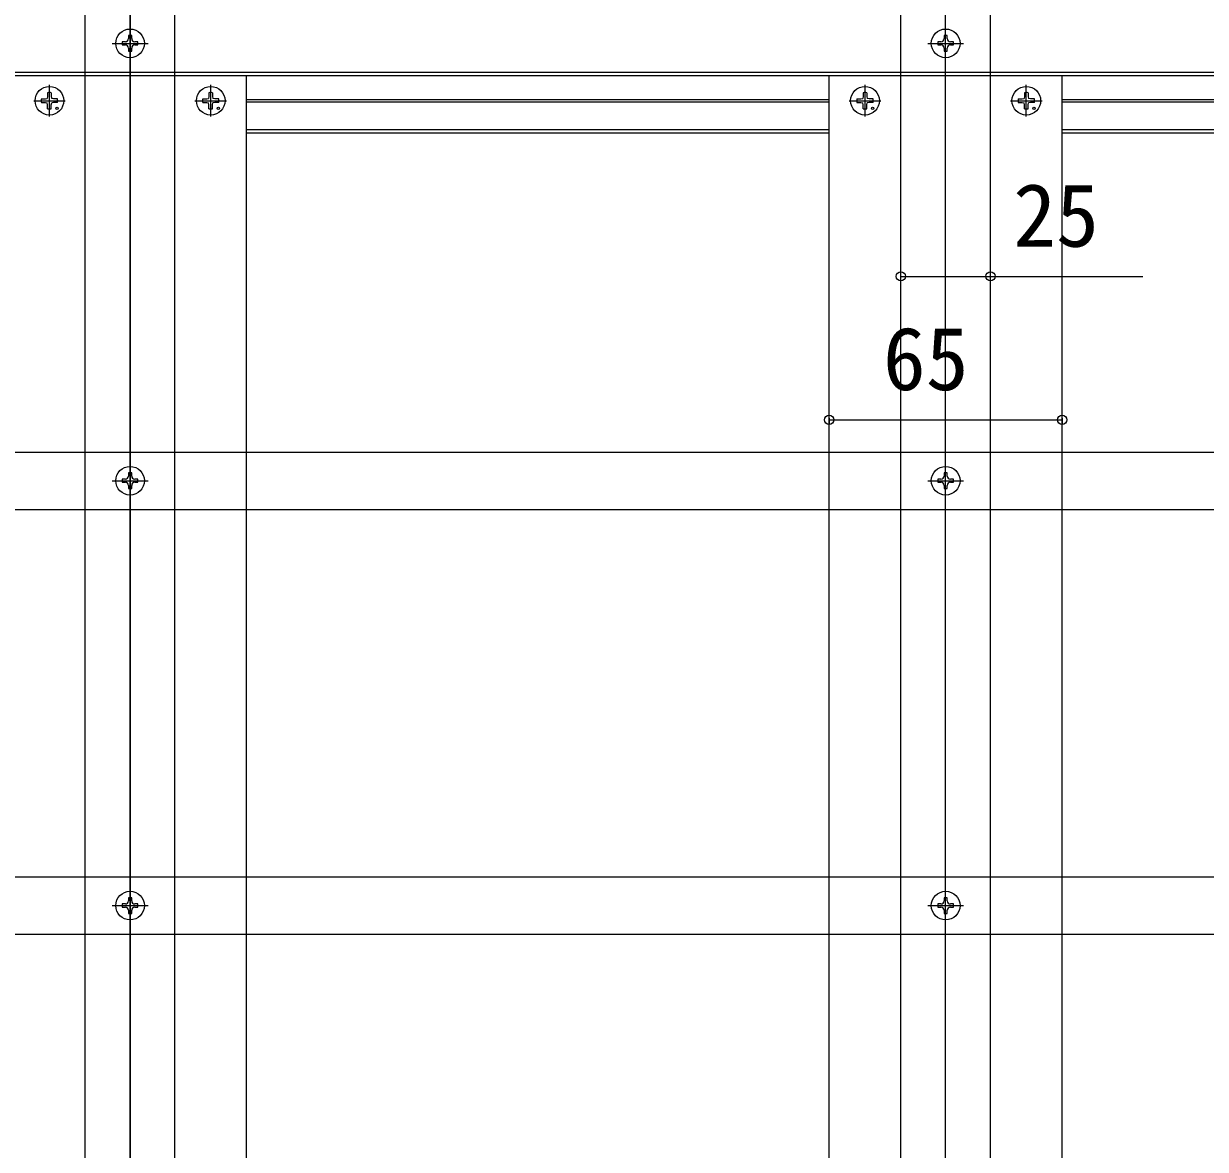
# Model space of a CAD drawing. Units: millimetres, scale not verified. Extents: x -1050 to 1050, y -1565 to 1557.
# Drawn here: x -306 to 23.6, y -1186.3 to -872.3 of the extents above; entities that cross this region are included whole.
import ezdxf
from ezdxf.enums import TextEntityAlignment as Align

# ---------------------------------------------------------------- set-up
doc = ezdxf.new("R2010")
doc.units = ezdxf.units.MM
doc.header["$LTSCALE"] = 8
doc.layers.add('0-4_YKK_12', color=2, linetype='Continuous', lineweight=18)
doc.layers.add('0-5_YKK_13', color=4, linetype='Continuous')
doc.layers.add('0-6_YKK_D', color=6, linetype='Continuous')
doc.styles.add('ＭＳ ゴシック', font='')
doc.styles.get('ＭＳ ゴシック').set_extended_font_data('MS Gothic')

msp = doc.modelspace()

# ---------------------------------------------------------------- linework, layer by layer
at = {"layer": '0-4_YKK_12'}
for p, q in [((-276.295, -1417.254), (-276.295, -546.754)), ((-48.795, -1417.254), (-48.795, -546.754)), ((-276.295, -751.754), (-276.295, -1266.754)), ((-288.795, -1289.754), (-288.795, -807.254)), ((-263.795, -1289.754), (-263.795, -804.754)), ((-61.295, -1289.754), (-61.295, -811.754)), ((-36.295, -1289.754), (-36.295, -811.754)), ((-276.295, -882.754), (-276.295, -872.754)), ((-48.795, -882.754), (-48.795, -872.754)), ((-281.295, -877.754), (-271.295, -877.754)), ((-53.795, -877.754), (-43.795, -877.754)), ((-418.795, -886.754), (93.705, -886.754)), ((-308.795, -886.754), (-288.795, -886.754)), ((-298.795, -898.154), (-298.795, -889.354)), ((-263.795, -886.754), (-243.795, -886.754)), ((-253.795, -898.154), (-253.795, -889.354)), ((-243.795, -1289.754), (-243.795, -886.754)), ((-81.295, -1289.754), (-81.295, -886.754)), ((-81.295, -886.754), (-61.295, -886.754)), ((-71.295, -898.154), (-71.295, -889.354)), ((-36.295, -886.754), (-16.295, -886.754)), ((-26.295, -898.154), (-26.295, -889.354)), ((-16.295, -1289.754), (-16.295, -886.754)), ((-303.195, -893.754), (-294.395, -893.754)), ((-258.195, -893.754), (-249.395, -893.754)), ((-243.795, -893.454), (-81.295, -893.454)), ((-243.795, -894.054), (-81.295, -894.054)), ((-75.695, -893.754), (-66.895, -893.754)), ((-30.695, -893.754), (-21.895, -893.754)), ((-16.295, -893.454), (93.705, -893.454)), ((-16.295, -894.054), (93.705, -894.054)), ((-243.795, -901.754), (-81.295, -901.754)), ((-243.795, -902.754), (-81.295, -902.754)), ((-16.295, -901.754), (93.705, -901.754)), ((-16.295, -902.754), (93.705, -902.754)), ((-48.795, -1004.754), (-48.795, -994.754)), ((-281.295, -999.754), (-271.295, -999.754)), ((-53.795, -999.754), (-43.795, -999.754)), ((-276.295, -1123.254), (-276.295, -1113.254)), ((-48.795, -1123.254), (-48.795, -1113.254)), ((-281.295, -1118.254), (-271.295, -1118.254)), ((-53.795, -1118.254), (-43.795, -1118.254))]:
    msp.add_line(p, q, dxfattribs=at)
at = {"layer": '0-5_YKK_13'}
for p, q in [((-277.615, -877.314), (-278.495, -877.314)), ((-274.975, -878.194), (-274.095, -878.194)), ((-50.115, -877.314), (-50.995, -877.314)), ((-47.475, -878.194), (-46.595, -878.194)), ((-432.295, -885.754), (107.205, -885.754)), ((-301.04, -893.254), (-299.932, -893.234)), ((-299.932, -893.234), (-299.415, -893.134)), ((-299.315, -892.617), (-299.415, -893.134)), ((-299.295, -891.509), (-299.315, -892.617)), ((-298.295, -891.509), (-298.276, -892.617)), ((-298.276, -892.617), (-298.175, -893.134)), ((-297.658, -893.234), (-298.175, -893.134)), ((-296.55, -893.254), (-297.658, -893.234)), ((-256.04, -893.254), (-254.932, -893.234)), ((-254.932, -893.234), (-254.415, -893.134)), ((-254.315, -892.617), (-254.415, -893.134)), ((-254.295, -891.509), (-254.315, -892.617)), ((-253.295, -891.509), (-253.276, -892.617)), ((-253.276, -892.617), (-253.175, -893.134)), ((-252.658, -893.234), (-253.175, -893.134)), ((-251.55, -893.254), (-252.658, -893.234)), ((-73.54, -893.254), (-72.432, -893.234)), ((-72.432, -893.234), (-71.915, -893.134)), ((-71.815, -892.617), (-71.915, -893.134)), ((-71.795, -891.509), (-71.815, -892.617)), ((-70.795, -891.509), (-70.776, -892.617)), ((-70.776, -892.617), (-70.675, -893.134)), ((-70.158, -893.234), (-70.675, -893.134)), ((-69.05, -893.254), (-70.158, -893.234)), ((-28.54, -893.254), (-27.432, -893.234)), ((-27.432, -893.234), (-26.915, -893.134)), ((-26.815, -892.617), (-26.915, -893.134)), ((-26.795, -891.509), (-26.815, -892.617)), ((-25.795, -891.509), (-25.776, -892.617)), ((-25.776, -892.617), (-25.675, -893.134)), ((-25.158, -893.234), (-25.675, -893.134)), ((-24.05, -893.254), (-25.158, -893.234)), ((-301.04, -894.254), (-299.932, -894.273)), ((-299.932, -894.273), (-299.415, -894.373)), ((-299.315, -894.891), (-299.415, -894.373)), ((-299.295, -895.999), (-299.315, -894.891)), ((-298.295, -895.999), (-298.276, -894.891)), ((-298.276, -894.891), (-298.175, -894.373)), ((-297.658, -894.273), (-298.175, -894.373)), ((-296.55, -894.254), (-297.658, -894.273)), ((-256.04, -894.254), (-254.932, -894.273)), ((-254.932, -894.273), (-254.415, -894.373)), ((-254.315, -894.891), (-254.415, -894.373)), ((-254.295, -895.999), (-254.315, -894.891)), ((-253.295, -895.999), (-253.276, -894.891)), ((-253.276, -894.891), (-253.175, -894.373)), ((-252.658, -894.273), (-253.175, -894.373)), ((-251.55, -894.254), (-252.658, -894.273)), ((-73.54, -894.254), (-72.432, -894.273)), ((-72.432, -894.273), (-71.915, -894.373)), ((-71.815, -894.891), (-71.915, -894.373)), ((-71.795, -895.999), (-71.815, -894.891)), ((-70.795, -895.999), (-70.776, -894.891)), ((-70.776, -894.891), (-70.675, -894.373)), ((-70.158, -894.273), (-70.675, -894.373)), ((-69.05, -894.254), (-70.158, -894.273)), ((-28.54, -894.254), (-27.432, -894.273)), ((-27.432, -894.273), (-26.915, -894.373)), ((-26.815, -894.891), (-26.915, -894.373)), ((-26.795, -895.999), (-26.815, -894.891)), ((-25.795, -895.999), (-25.776, -894.891)), ((-25.776, -894.891), (-25.675, -894.373)), ((-25.158, -894.273), (-25.675, -894.373)), ((-24.05, -894.254), (-25.158, -894.273)), ((-432.295, -991.754), (107.205, -991.754)), ((-277.615, -999.314), (-278.495, -999.314)), ((-274.975, -1000.194), (-274.095, -1000.194)), ((-50.115, -999.314), (-50.995, -999.314)), ((-47.475, -1000.194), (-46.595, -1000.194)), ((-432.295, -1007.754), (107.205, -1007.754)), ((-432.295, -1110.254), (107.205, -1110.254)), ((-277.615, -1117.814), (-278.495, -1117.814)), ((-274.975, -1118.694), (-274.095, -1118.694)), ((-50.115, -1117.814), (-50.995, -1117.814)), ((-47.475, -1118.694), (-46.595, -1118.694)), ((-432.295, -1126.254), (107.205, -1126.254))]:
    msp.add_line(p, q, dxfattribs=at)
for points in [[(-275.855, -876.434), (-275.855, -875.554), (-276.735, -875.554), (-276.735, -876.434)], [(-48.355, -876.434), (-48.355, -875.554), (-49.235, -875.554), (-49.235, -876.434)], [(-278.495, -877.314), (-278.495, -878.194), (-277.615, -878.194)], [(-276.735, -879.074), (-276.735, -879.954), (-275.855, -879.954), (-275.855, -879.074)], [(-274.095, -878.194), (-274.095, -877.314), (-274.975, -877.314)], [(-50.995, -877.314), (-50.995, -878.194), (-50.115, -878.194)], [(-49.235, -879.074), (-49.235, -879.954), (-48.355, -879.954), (-48.355, -879.074)], [(-46.595, -878.194), (-46.595, -877.314), (-47.475, -877.314)], [(-275.855, -998.434), (-275.855, -997.554), (-276.735, -997.554), (-276.735, -998.434)], [(-48.355, -998.434), (-48.355, -997.554), (-49.235, -997.554), (-49.235, -998.434)], [(-278.495, -999.314), (-278.495, -1000.194), (-277.615, -1000.194)], [(-276.735, -1001.074), (-276.735, -1001.954), (-275.855, -1001.954), (-275.855, -1001.074)], [(-274.095, -1000.194), (-274.095, -999.314), (-274.975, -999.314)], [(-50.995, -999.314), (-50.995, -1000.194), (-50.115, -1000.194)], [(-49.235, -1001.074), (-49.235, -1001.954), (-48.355, -1001.954), (-48.355, -1001.074)], [(-46.595, -1000.194), (-46.595, -999.314), (-47.475, -999.314)], [(-275.855, -1116.934), (-275.855, -1116.054), (-276.735, -1116.054), (-276.735, -1116.934)], [(-48.355, -1116.934), (-48.355, -1116.054), (-49.235, -1116.054), (-49.235, -1116.934)], [(-278.495, -1117.814), (-278.495, -1118.694), (-277.615, -1118.694)], [(-276.735, -1119.574), (-276.735, -1120.454), (-275.855, -1120.454), (-275.855, -1119.574)], [(-274.095, -1118.694), (-274.095, -1117.814), (-274.975, -1117.814)], [(-50.995, -1117.814), (-50.995, -1118.694), (-50.115, -1118.694)], [(-49.235, -1119.574), (-49.235, -1120.454), (-48.355, -1120.454), (-48.355, -1119.574)], [(-46.595, -1118.694), (-46.595, -1117.814), (-47.475, -1117.814)]]:
    msp.add_lwpolyline(points, dxfattribs=at)
for centre, radius in [((-276.295, -877.754), 4), ((-48.795, -877.754), 4), ((-298.795, -893.754), 4), ((-253.795, -893.754), 4), ((-71.295, -893.754), 4), ((-26.295, -893.754), 4), ((-296.674, -895.875), 0.3), ((-251.674, -895.875), 0.3), ((-69.174, -895.875), 0.3), ((-24.174, -895.875), 0.3), ((-276.295, -999.754), 4), ((-48.795, -999.754), 4), ((-276.295, -1118.254), 4), ((-48.795, -1118.254), 4)]:
    msp.add_circle(centre, radius, dxfattribs=at)
for centre, radius, start, end in [((-277.615, -876.434), 0.88, 270, 0), ((-274.975, -876.434), 0.88, 180, 270), ((-50.115, -876.434), 0.88, 270, 0), ((-47.475, -876.434), 0.88, 180, 270), ((-277.615, -879.074), 0.88, 0, 90), ((-274.975, -879.074), 0.88, 90, 180), ((-50.115, -879.074), 0.88, 0, 90), ((-47.475, -879.074), 0.88, 90, 180), ((-298.795, -893.754), 2.3, 167.44414, 192.55586), ((-298.795, -893.754), 2.3, 77.44414, 102.55586), ((-298.795, -893.754), 2.3, 347.44414, 12.55586), ((-253.795, -893.754), 2.3, 167.44414, 192.55586), ((-253.795, -893.754), 2.3, 77.44414, 102.55586), ((-253.795, -893.754), 2.3, 347.44414, 12.55586), ((-71.295, -893.754), 2.3, 167.44414, 192.55586), ((-71.295, -893.754), 2.3, 77.44414, 102.55586), ((-71.295, -893.754), 2.3, 347.44414, 12.55586), ((-26.295, -893.754), 2.3, 167.44414, 192.55586), ((-26.295, -893.754), 2.3, 77.44414, 102.55586), ((-26.295, -893.754), 2.3, 347.44414, 12.55586), ((-298.795, -893.754), 2.3, 257.44414, 282.55586), ((-253.795, -893.754), 2.3, 257.44414, 282.55586), ((-71.295, -893.754), 2.3, 257.44414, 282.55586), ((-26.295, -893.754), 2.3, 257.44414, 282.55586), ((-277.615, -998.434), 0.88, 270, 0), ((-274.975, -998.434), 0.88, 180, 270), ((-50.115, -998.434), 0.88, 270, 0), ((-47.475, -998.434), 0.88, 180, 270), ((-277.615, -1001.074), 0.88, 0, 90), ((-274.975, -1001.074), 0.88, 90, 180), ((-50.115, -1001.074), 0.88, 0, 90), ((-47.475, -1001.074), 0.88, 90, 180), ((-277.615, -1116.934), 0.88, 270, 0), ((-274.975, -1116.934), 0.88, 180, 270), ((-50.115, -1116.934), 0.88, 270, 0), ((-47.475, -1116.934), 0.88, 180, 270), ((-277.615, -1119.574), 0.88, 0, 90), ((-274.975, -1119.574), 0.88, 90, 180), ((-50.115, -1119.574), 0.88, 0, 90), ((-47.475, -1119.574), 0.88, 90, 180)]:
    msp.add_arc(centre, radius, start, end, dxfattribs=at)
at = {"layer": '0-6_YKK_D'}
for p, q in [((-61.295, -944.323), (-61.295, -941.754)), ((-36.295, -944.323), (-36.295, -941.754)), ((-81.295, -982.326), (-81.295, -983.754)), ((-16.295, -982.326), (-16.295, -983.754)), ((-81.295, -982.754), (-16.295, -982.754))]:
    msp.add_line(p, q, dxfattribs=at)
msp.add_lwpolyline([(-61.295, -942.754), (-36.295, -942.754), (6.168, -942.754)], dxfattribs=at)
for centre in [(-61.295, -942.754), (-36.295, -942.754), (-81.295, -982.754), (-16.295, -982.754)]:
    msp.add_circle(centre, 1.275, dxfattribs=at)

# ---------------------------------------------------------------- texts
at = {"layer": '0-6_YKK_D', "style": 'ＭＳ ゴシック'}
for s, p in [('25', (-29.968, -939.754)), ('65', (-66.318, -979.754))]:
    msp.add_text(s, height=17.6, dxfattribs=at).set_placement(p, align=Align.BOTTOM_LEFT)

doc.saveas('drawing.dxf')
